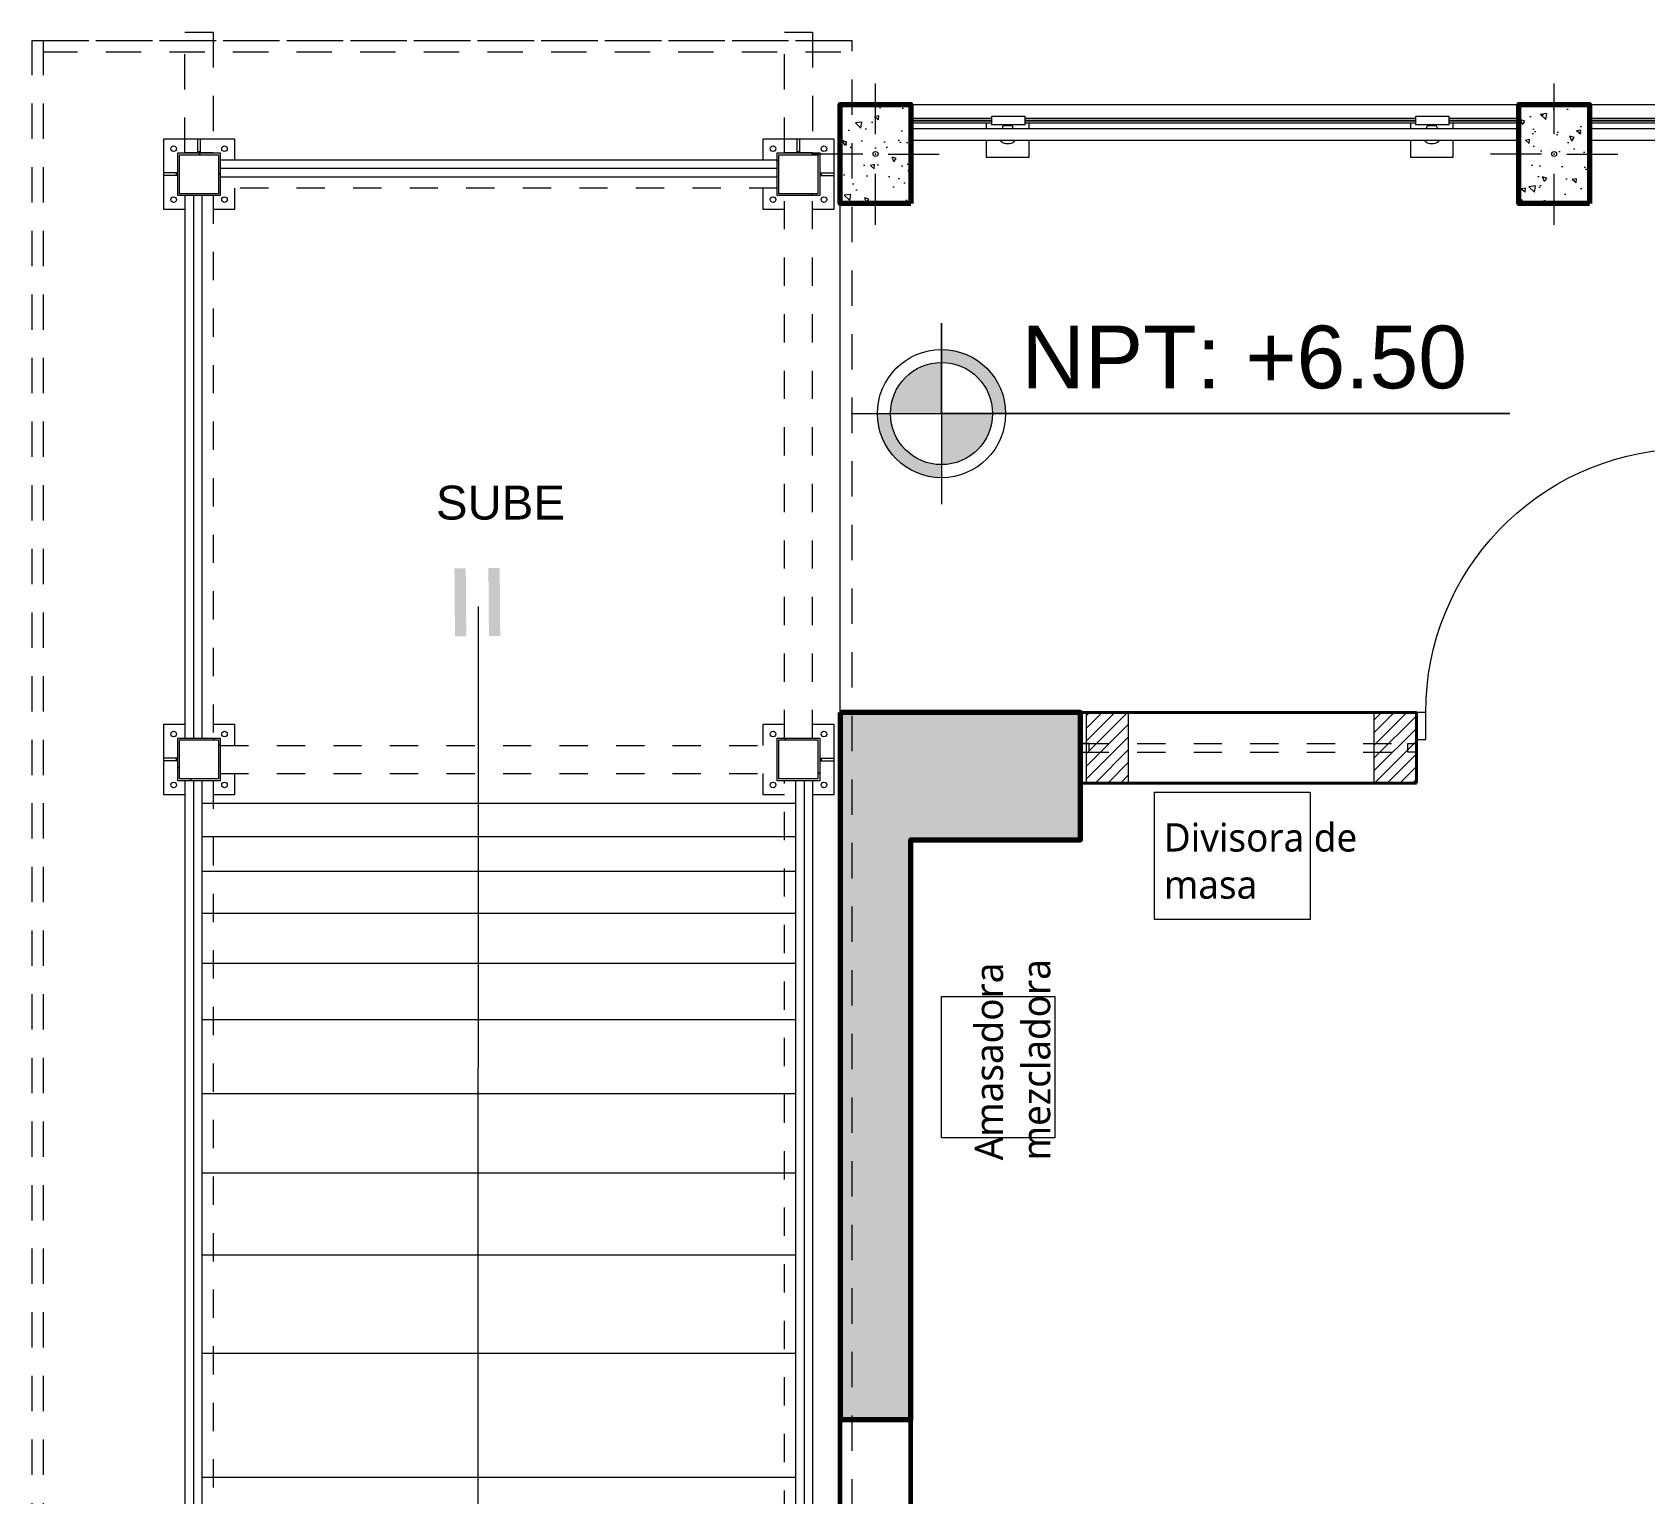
# Model space of a CAD drawing. Header units: millimetres. Extents: x 1 to 121, y 0 to 90.
# Drawn here: x 24.27 to 29.97, y 18.46 to 23.63 of the extents above; entities that cross this region are included whole.
import ezdxf
from ezdxf.enums import TextEntityAlignment as Align

# ---------------------------------------------------------------- set-up
doc = ezdxf.new("R2010")
doc.units = ezdxf.units.MM
doc.linetypes.add('DASHED2', pattern=[0.375, 0.25, -0.125])
doc.linetypes.add('HIDDEN2', pattern=[0.1875, 0.125, -0.0625])
doc.layers.add('01', color=7, linetype='Continuous', lineweight=5, true_color=0xcc6600)
doc.layers.add('Structural - Combined_Pen_No__161', color=7, linetype='Continuous', lineweight=13, true_color=0x6a6a6a)
for name, color, linetype, lineweight in [('A-FLOR-HRAL', 11, 'Continuous', 9), ('A-TRAZO', 7, 'Continuous', 5), ('barandas tipo 1', 200, 'Continuous', 20), ('COLUMNAS 50', 32, 'Continuous', 70), ('COLUMNETASSS', 211, 'Continuous', 20), ('Equipamiento SR', 23, 'Continuous', 0), ('flechas', 180, 'Continuous', 15), ('GRAFO 0 BLANCO', 7, 'Continuous', 0), ('GRAFO01', 7, 'Continuous', 0), ('MK-LINEAS GENERALES', 7, 'Continuous', 15), ('muro bajo', 191, 'Continuous', 40), ('Muros el', 144, 'Continuous', 60), ('proyecciones', 1, 'DASHED2', 5), ('Puertas El', 21, 'Continuous', 15), ('TEXTO 100', 7, 'Continuous', 20), ('Vanos', 140, 'Continuous', 5)]:
    doc.layers.add(name, color=color, linetype=linetype, lineweight=lineweight)
doc.layers.add('TRANSPARENTE', color=7, linetype='Continuous', true_color=0x949699)
doc.styles.add('Generales', font='trebuc.ttf', dxfattribs={"height": 0.1})
doc.styles.add('GENERATED_STYLE_2', font='arial.ttf')
doc.styles.add('JOS', font='arial.ttf', dxfattribs={"height": 1})
pattern_1 = [(135, (14.88738516112906, -40.46521214680644), (-0.3367596045400933, -0.3367596045400933), []), (135, (14.88738516112906, -40.24070564680642), (-0.3367596045400933, -0.3367596045400933), [])]

# ---------------------------------------------------------------- blocks, each defined once
blk = doc.blocks.new('columna pasillos')
at = {"layer": 'GRAFO 0 BLANCO'}
h = blk.add_hatch(dxfattribs=at)
h.set_pattern_fill('AR-CONC', color=256, scale=0.02399999999999999, angle=-90.00000079175783)
h.set_pattern_definition([(319.9999992082422, (0, 0), (-0.01506051477462154, -0.1721424436160628), [0.01799999999999999, -0.1979999999999999]), (264.9999992082422, (0, 0), (0.1805261125481726, 0.03330031757246919), [0.01439999999999999, -0.1583999999999999]), (10.45144366824218, (-0.001255042758233223, -0.01434520342265684), (0.1654655959138421, -0.1388421255010397), [0.01529764607999999, -0.1682741068799999]), (316.1841992082421, (0.04799999999999998, -6.63301485462505e-10), (-0.03972463092985215, -0.2561379188122313), [0.02699999999999999, -0.2969999999999999]), (6.635634698242177, (0.0446896060250406, -0.02134481941755587), (0.2337884610860787, -0.2243188701924863), [0.02294648207999999, -0.2524113023999999]), (261.1841631982422, (0.04799999999999998, -6.63301485462505e-10), (0.2337884609649843, -0.224318870043817), [0.02159999999999999, -0.2376000002399999]), (290.9999992082422, (0.03599999966834924, -0.0240000004974761), (-0.09662853573932795, -0.1432576911731422), [0.01799999999999999, -0.1979999999999999]), (235.9999992082422, (0.03599999966834924, -0.0240000004974761), (0.1740360100042875, -0.0583956820661451), [0.0144, -0.1584]), (341.4514439482422, (0.02794762174337869, -0.03593814134620205), (0.07740747388692112, -0.2016533714848699), [0.0152976456, -0.1682741068799999]), (307.4999992082422, (0, 0), (0.07989452487918647, -0.002918366380194698), [0, -0.15648, 0, -0.1608, 0, -0.1589999999999999]), (277.4999992082422, (0, 0), (0.09465880997929434, -0.063136690294185), [0, -0.09167999999999997, 0, -0.15288, 0, -0.06059999999999998]), (237.4999992082422, (7.39581156290693e-10, 0.05351999999999998), (-0.005413170986677214, -0.1281173846065747), [0, -0.05999999999999998, 0, -0.1871999999999999, 0, -0.2483999999999999]), (227.4999992082422, (1.071231899021946e-09, 0.07751999999999996), (0.02402519382561498, -0.1399646809741716), [0, -0.07799999999999999, 0, -0.12432, 0, -0.1763999999999999])])
h.paths.add_polyline_path([(-235.5346923206634, 35.02399061012053), (-235.7846922043217, 35.02399061004231), (-235.7846918552657, 34.67399061008165), (-235.5346919716073, 34.67399061016009)])
h.paths.add_polyline_path([(-235.6509782994193, 34.84899061014031, -1), (-235.6684059762088, 34.84899061014031, -1)], flags=16)
at = {"layer": 'COLUMNAS 50', "color": 1, "linetype": 'Continuous', "lineweight": 9}
for p, q in [((-235.659692137814, 35.09899060864817), (-235.659692137814, 34.9189906086481)), ((-235.7046921628762, 34.84899061014031), (-235.8846921628762, 34.84899061014031)), ((-235.6146921127519, 34.84899061014031), (-235.4346921127519, 34.84899061014031)), ((-235.659692137814, 34.77899066027092), (-235.659692137814, 34.59899066027086))]:
    blk.add_line(p, q, dxfattribs=at)
at = {"layer": 'COLUMNAS 50', "linetype": 'Continuous'}
blk.add_lwpolyline([(-235.7846922043217, 35.02399061004231), (-235.5346923206634, 35.02399061012053), (-235.5346919716073, 34.67399061016009), (-235.7846918552657, 34.67399061008165)], close=True, dxfattribs=at)
at = {"layer": 'COLUMNAS 50', "color": 1, "linetype": 'Continuous', "lineweight": 9}
blk.add_circle((-235.659692137814, 34.84899061014031), 0.0087138383947443, dxfattribs=at)
blk.add_point((-235.659692137814, 34.84899061014031), dxfattribs=at)
blk = doc.blocks.new('A$C5A0F33B4')
at = {"layer": 'Puertas El', "linetype": 'Continuous'}
blk.add_line((1.119999441994196, 1.16000029099586), (1.217613820813028, 2.275737793701303), dxfattribs=at)
at = {"layer": 'Puertas El', "linetype": 'ByBlock'}
for p, q in [((1.004999441994187, 1.160000290572533), (1.004999441846962, 1.200000290572525)), ((1.004999441846962, 1.200000290572525), (1.119999441846915, 1.200000290995852)), ((1.119999441846915, 1.200000290995852), (1.004999441846962, 1.200000290572525)), ((1.119999441846915, 1.200000290995852), (1.119999441994196, 1.16000029099586)), ((1.119999441994196, 1.16000029099586), (1.004999441994187, 1.160000290572533)), ((1.119999438734339, 8.519135334950079e-07), (1.00499943873433, 8.519135334950079e-07)), ((1.004999446264321, 8.522264280941272e-07), (1.00499944611704, 0.04000085222643435)), ((1.00499944611704, 0.04000085222643435), (1.119999446117049, 0.0400008526497615)), ((1.11999944626433, 8.526497694560931e-07), (1.004999446264321, 8.522264280941272e-07)), ((1.11999944626433, 8.526497694560931e-07), (1.004999446264321, 8.522264280941272e-07)), ((1.119999446117049, 0.0400008526497615), (1.11999944626433, 8.526497694560931e-07))]:
    blk.add_line(p, q, dxfattribs=at)
blk.add_arc((1.119999441994196, 1.16000029099586), 1.119999438346097, 270.0000002109128, 85.00000021091442, dxfattribs=at)
blk = doc.blocks.new('A$C193A7AE6')
at = {"layer": '01', "true_color": 0x636466}
h = blk.add_hatch(dxfattribs=at)
h.set_pattern_fill('ANSI31', color=251, scale=0.01, angle=-90.00000000000001)
h.set_pattern_definition([(315, (-134.044802070061, -149.7282257132045), (0.02245064030267289, 0.02245064030267288), [])])
h.paths.add_polyline_path([(1.00835947307587e-05, 0.1500007587745626), (1.00835947307587e-05, 7.587745640691423e-07), (0.2500100835947308, 7.587745640691423e-07), (0.2500100835947308, 0.1500007587745626)])
at = {"layer": 'COLUMNETASSS'}
blk.add_lwpolyline([(1.00835947307587e-05, 0.1500007587745626), (1.00835947307587e-05, 7.587745640691423e-07), (0.2500100835947308, 7.587745640691423e-07), (0.2500100835947308, 0.1500007587745626)], close=True, dxfattribs=at)
blk = doc.blocks.new('Barandilla - 50 x 12mm-V42-Nivel 2')
at = {"layer": 'A-FLOR-HRAL'}
for p, q in [((-26.70254986917396, 93.00350822437645), (-88.00000000000932, 93.00350822438354)), ((-88.00000000000932, 93.00350822438354), (-88.00000000001796, 18.21820814453502)), ((34.1417329030383, 93.00350822436941), (13.22414061243036, 93.00350822437183)), ((27.00000000001878, 79.3610483492223), (57.00000000001877, 79.36104834921883)), ((27.00000000001878, 79.3610483492223), (27.00000000000502, -39.6355106011893)), ((57.00000000001877, 79.36104834921883), (57.00000000000501, -39.63551060119276)), ((-88.00000000001796, 18.21820814453502), (-88.0000000000266, -56.56709193536628)), ((24.92408932763253, 2.559974571989083), (25.07591067237265, 33.55960280011573)), ((-88.0000000000266, -56.56709193536628), (-26.65510048484215, -56.56709193537097)), ((13.22414061243362, -56.56709193537402), (34.1417329030423, -56.56709193537563)), ((57.00000000000501, -39.63551060119276), (27.00000000000502, -39.6355106011893))]:
    blk.add_line(p, q, dxfattribs=at)
for centre, radius, start, end in [((-0.5706645103747868, 18.18502156444442), 39.42902882610482, 144.0345375688887, 215.4042522977512), ((-19.28840541889522, -77.8210498320877), 119.8909601388826, 93.54104600734003, 96.3186679859427), ((-18.34714648741117, 114.3698242009999), 119.8909601388826, 285.3761058525656, 291.1568047317177), ((-19.28840541889522, -77.8210498320877), 119.8909601388825, 68.28198513490644, 74.15247126398565), ((-18.34714648741117, 114.3698242009999), 119.8909601388826, 263.1201218806851, 266.0124597895766)]:
    blk.add_arc(centre, radius, start, end, dxfattribs=at)
blk = doc.blocks.new('Barandilla - 50 x 12mm-V43-Nivel 2')
at = {"layer": 'A-FLOR-HRAL'}
for p, q in [((-26.77585938756565, 93.00350822437646), (-88.00000000000932, 93.00350822438354)), ((-88.00000000000932, 93.00350822438354), (-88.00000000001796, 18.21820814453502)), ((34.14173290302137, 93.00350822436941), (13.09182271670686, 93.00350822437184)), ((27.00000000001878, 79.3610483492223), (57.00000000001877, 79.36104834921883)), ((27.00000000001878, 79.3610483492223), (27.00000000000502, -39.6355106011893)), ((57.00000000001877, 79.36104834921883), (57.00000000000501, -39.63551060119276)), ((-88.00000000001796, 18.21820814453502), (-88.0000000000266, -56.56709193536628)), ((24.92408932763253, 2.559974571989083), (25.07591067237265, 33.55960280011573)), ((-88.0000000000266, -56.56709193536628), (-26.77585938756385, -56.56709193537096)), ((13.13927210104012, -56.56709193537402), (34.14173290302535, -56.56709193537563)), ((57.00000000000501, -39.63551060119276), (27.00000000000502, -39.6355106011893))]:
    blk.add_line(p, q, dxfattribs=at)
for centre, radius, start, end in [((-0.5706645103747868, 18.18502156444442), 39.42902882610482, 144.0345375688887, 215.4042522977512), ((-19.28840541889522, -77.8210498320877), 119.8909601388826, 93.58403373801436, 96.3186679859427), ((-19.28840541889522, -77.8210498320877), 119.8909601388825, 68.28198513490644, 74.2091645532921), ((-18.34714648741117, 114.3698242009999), 119.8909601388826, 285.3253728187061, 291.1568047317177), ((-18.34714648741117, 114.3698242009999), 119.8909601388826, 263.1201218806851, 265.9624964592626)]:
    blk.add_arc(centre, radius, start, end, dxfattribs=at)
blk = doc.blocks.new('Barandilla - Barandilla-596070-Nivel 2')
at = {"layer": 'A-FLOR-HRAL'}
for p, q in [((45836.66351311439, 37913.82471185645), (46121.11878019735, 37913.82471185645)), ((45836.66351311439, 37905.82471185645), (46121.11878019735, 37905.82471185645)), ((45836.66351311439, 37904.26471185645), (46121.11878019735, 37904.26471185645)), ((45836.66351311439, 37896.30471185645), (46121.11878019735, 37896.30471185645)), ((47984.84506848272, 37875.3871195659), (45836.66351311444, 37875.3871195659)), ((46240.11533914776, 37913.82471185645), (47621.11878019734, 37913.82471185644)), ((46240.11533914776, 37905.82471185645), (47621.11878019734, 37905.82471185644)), ((46240.11533914776, 37904.26471185645), (47621.11878019734, 37904.26471185644)), ((46240.11533914776, 37896.30471185645), (47621.11878019734, 37896.30471185644)), ((47740.11533914776, 37913.82471185644), (47984.84506848267, 37913.82471185644)), ((47740.11533914776, 37905.82471185644), (47984.84506848267, 37905.82471185644)), ((47740.11533914776, 37904.26471185644), (47984.84506848267, 37904.26471185644)), ((47740.11533914776, 37896.30471185644), (47984.84506848267, 37896.30471185644)), ((47984.84506848267, 37913.82471185644), (47984.84506848267, 37905.82471185644)), ((47984.84506848267, 37905.82471185644), (47984.84506848267, 37904.26471185644)), ((47984.84506848267, 37904.26471185644), (47984.84506848267, 37896.30471185644)), ((47984.84506848267, 37875.38711956584), (47984.84506848267, 37835.38711956584)), ((45836.66351311444, 37835.38711956589), (47984.84506848272, 37835.38711956589))]:
    blk.add_line(p, q, dxfattribs=at)
at = {"extrusion": (0, 0, -1), "zscale": -1, "rotation": 90.00000000000021}
for name, p in [('Barandilla - 50 x 12mm-V43-Nivel 2', (-46160.75429079853, 37862.16297895341)), ('Barandilla - 50 x 12mm-V42-Nivel 2', (-47660.75429079853, 37862.16297895341))]:
    blk.add_blockref(name, p, dxfattribs=at)
blk = doc.blocks.new('Barandilla - Barandilla-596087-Nivel 2')
at = {"layer": 'A-FLOR-HRAL'}
for p, q in [((43436.66433746866, 37913.82471185645), (43721.11960455162, 37913.82471185645)), ((43436.66433746866, 37905.82471185645), (43721.11960455162, 37905.82471185645)), ((43436.66433746866, 37904.26471185646), (43721.11960455162, 37904.26471185646)), ((43436.66433746866, 37896.30471185646), (43721.11960455162, 37896.30471185646)), ((45584.84589283698, 37875.3871195659), (43436.66433746871, 37875.38711956592)), ((43840.11616350203, 37913.82471185645), (45221.11960455161, 37913.82471185645)), ((43840.11616350203, 37905.82471185645), (45221.11960455161, 37905.82471185645)), ((43840.11616350203, 37904.26471185646), (45221.11960455161, 37904.26471185645)), ((43840.11616350203, 37896.30471185646), (45221.11960455161, 37896.30471185645)), ((45340.11616350203, 37913.82471185645), (45584.84589283694, 37913.82471185645)), ((45340.11616350203, 37905.82471185645), (45584.84589283694, 37905.82471185645)), ((45340.11616350203, 37904.26471185645), (45584.84589283694, 37904.26471185645)), ((45340.11616350203, 37896.30471185645), (45584.84589283694, 37896.30471185645)), ((45584.84589283694, 37913.82471185645), (45584.84589283694, 37905.82471185645)), ((45584.84589283694, 37905.82471185645), (45584.84589283694, 37904.26471185645)), ((45584.84589283694, 37904.26471185645), (45584.84589283694, 37896.30471185645)), ((45584.84589283694, 37875.38711956586), (45584.84589283694, 37835.38711956586)), ((43436.66433746871, 37835.38711956591), (45584.84589283698, 37835.38711956589))]:
    blk.add_line(p, q, dxfattribs=at)
at = {"extrusion": (0, 0, -1), "zscale": -1, "rotation": 90.00000000000021}
for name, p in [('Barandilla - 50 x 12mm-V43-Nivel 2', (-43760.7551151528, 37862.16297895342)), ('Barandilla - 50 x 12mm-V42-Nivel 2', (-45260.7551151528, 37862.16297895341))]:
    blk.add_blockref(name, p, dxfattribs=at)

msp = doc.modelspace()

# ---------------------------------------------------------------- hatches: boundary and pattern name
at = {"layer": 'flechas'}
h = msp.add_hatch(color=256, dxfattribs=at)
h.paths.add_polyline_path([(25.76157953010025, 21.73421581173241), (25.80157831594383, 21.73452743949943), (25.80344807325147, 21.49453472247629), (25.76344928738868, 21.49422309657237)])
h.paths.add_polyline_path([(25.88157588765139, 21.73515069317105), (25.92157467353397, 21.73546231721267), (25.92344443084127, 21.49546960018986), (25.88344564495904, 21.49515797614779)])
h = msp.add_hatch(color=256, dxfattribs=at)
h.paths.add_polyline_path([(25.76157953010025, 21.73421581173241), (25.80157831594383, 21.73452743949943), (25.80344807325147, 21.49453472247629), (25.76344928738868, 21.49422309657237)])
h.paths.add_polyline_path([(25.88157588765139, 21.73515069317105), (25.92157467353397, 21.73546231721267), (25.92344443084127, 21.49546960018986), (25.88344564495904, 21.49515797614779)])
at = {"layer": 'GRAFO 0 BLANCO', "true_color": 0xc7c8ca}
h = msp.add_hatch(color=9, dxfattribs=at)
h.dxf.hatch_style = 1
h.paths.add_polyline_path([(27.9760105033962, 20.77467704812898), (27.3760104786279, 20.77470291990045), (27.37601031503368, 18.72467315527683), (27.12601026211792, 18.72467420227304), (27.12600988405825, 21.22467305692737), (27.97601031106922, 21.22464718509565)])
at = {"layer": 'MK-LINEAS GENERALES', "linetype": 'Continuous'}
h = msp.add_hatch(dxfattribs=at)
h.set_pattern_fill('ANSI32', scale=0.05, angle=90, style=0)
h.set_pattern_definition(pattern_1)
h.paths.add_polyline_path([(24.93328909574942, 23.05347147740594), (24.93328909574942, 23.20347147740591), (24.78328909574938, 23.20347147740603), (24.78328909574938, 23.05347147740594)], flags=0)
h.paths.add_polyline_path([(24.78928909574941, 23.05947147740591), (24.78928909574941, 23.197471477406), (24.92728909574939, 23.19747147740594), (24.92728909574939, 23.05947147740591)], flags=0)
h = msp.add_hatch(dxfattribs=at)
h.set_pattern_fill('ANSI32', scale=0.05, angle=90, style=0)
h.set_pattern_definition(pattern_1)
h.paths.add_polyline_path([(27.05328909574942, 23.05347147740594), (27.05328909574942, 23.20347147740591), (26.90328909574939, 23.20347147740603), (26.90328909574939, 23.05347147740594)], flags=0)
h.paths.add_polyline_path([(26.90928909574941, 23.05947147740591), (26.90928909574941, 23.197471477406), (27.04728909574939, 23.19747147740594), (27.04728909574939, 23.05947147740591)], flags=0)
h = msp.add_hatch(dxfattribs=at)
h.set_pattern_fill('ANSI32', scale=0.05, angle=90, style=0)
h.set_pattern_definition(pattern_1)
h.paths.add_polyline_path([(24.93328909574942, 20.98347147740589), (24.93328909574942, 21.13347147740592), (24.78328909574938, 21.13347147740592), (24.78328909574938, 20.98347147740589)], flags=0)
h.paths.add_polyline_path([(24.78928909574941, 20.98947147740597), (24.78928909574941, 21.12747147740589), (24.92728909574939, 21.12747147740589), (24.92728909574939, 20.98947147740597)], flags=0)
h = msp.add_hatch(dxfattribs=at)
h.set_pattern_fill('ANSI32', scale=0.05, angle=90, style=0)
h.set_pattern_definition(pattern_1)
h.paths.add_polyline_path([(27.05328909574942, 20.98347147740589), (27.05328909574942, 21.13347147740592), (26.90328909574939, 21.13347147740592), (26.90328909574939, 20.98347147740589)], flags=0)
h.paths.add_polyline_path([(26.90928909574941, 20.98947147740597), (26.90928909574941, 21.12747147740589), (27.04728909574939, 21.12747147740589), (27.04728909574939, 20.98947147740597)], flags=0)
at = {"layer": 'TEXTO 100', "ltscale": 1.3}
h = msp.add_hatch(color=7, dxfattribs=at)
edge = h.paths.add_edge_path()
edge.add_line((27.66481556786448, 22.2818197244722), (27.48417222813549, 22.28181972732364))
edge.add_line((27.48417222813549, 22.28181972732364), (27.48417222813549, 22.1011763879514))
edge.add_arc((27.48417222974001, 22.28181972732364), 0.1806433393724134, 269.9999994913017, 359.9999990956475)
edge = h.paths.add_edge_path()
edge.add_arc((27.48417222938326, 22.2818197244722), 0.1806433422236752, 90.00000039565423, 180)
edge.add_line((27.30352888840736, 22.2818197244722), (27.48417222813634, 22.28181972732364))
edge.add_line((27.48417222813549, 22.28181972732364), (27.48417222813549, 22.46246306669588))
edge = h.paths.add_edge_path()
edge.add_line((27.48417222813549, 22.5085567638165), (27.48417222813549, 22.46246306669588))
edge.add_arc((27.48417222688857, 22.2818197244722), 0.1806433422236752, 0, 89.99999960434582, ccw=False)
edge.add_line((27.66481556786448, 22.2818197244722), (27.71090926783654, 22.28181972732364))
edge.add_arc((27.48417222974001, 22.28181972732364), 0.2267370380968789, 0, 90.00000040528428)
msp.add_hatch(color=7, dxfattribs=at).paths.add_polyline_path([(27.30352888833497, 22.28181972732364), (27.25743518837353, 22.28181972732364, 0.4142135623730951), (27.48417222813549, 22.05508268756165), (27.48417222813549, 22.10117638752311, -0.4142135623730951)])

# ---------------------------------------------------------------- linework, layer by layer
at = {"lineweight": 0}
for p, q in [((26.9032890862126, 23.17847128667108), (24.93328905760237, 23.17847128667108)), ((24.80828905760237, 23.05347128667103), (24.80828905760237, 21.1334716872143)), ((24.80828905760237, 20.98347159184686), (24.80828905760237, 17.57347150601618)), ((27.0282890862126, 20.98347159184686), (27.0282890862126, 17.57347150601618))]:
    msp.add_line(p, q, dxfattribs=at)
at = {"color": 252, "lineweight": 0, "true_color": 0x939598}
for p, q in [((24.86828905760237, 20.90344665843509), (26.96828908621259, 20.90344665843508)), ((24.86828905760237, 20.78584057563051), (26.96828908621259, 20.78584057563051)), ((24.86828905760237, 20.66371143244879), (26.96828908621259, 20.66371143244879)), ((24.86828905760237, 20.51444262440441), (26.96828908621259, 20.51444262440441)), ((24.86828905760237, 20.33803371729749), (26.96828908621259, 20.33803371729749)), ((24.86828905760237, 20.13900820570507), (26.96828908621259, 20.13900820570506)), ((24.86828905760237, 19.87665680943319), (26.96828908621259, 19.8766568094332)), ((24.86828905760237, 19.59621186905297), (26.96828908621259, 19.59621186905297)), ((24.86828905760237, 19.30672037371852), (26.96828908621259, 19.30672037371852)), ((24.86828905760237, 18.95842605408177), (26.96828908621259, 18.95842605408177)), ((24.86828905760237, 18.51966531650305), (26.96828908621259, 18.51966531650304))]:
    msp.add_line(p, q, dxfattribs=at)
at = {"layer": 'A-FLOR-HRAL'}
for p, q in [((26.9032890862126, 23.14847128667108), (24.93328905760237, 23.14847128667108)), ((26.9032890862126, 23.11847128667108), (24.93328905760237, 23.11847128667108)), ((24.83828905760237, 23.05347128667103), (24.83828905760237, 21.1334716872143)), ((24.86828905760237, 23.05347128667103), (24.86828905760237, 21.1334716872143)), ((24.83828905760237, 20.98347159184686), (24.83828905760237, 17.57347150601618)), ((24.86828905760237, 20.98347159184686), (24.86828905760237, 17.57347150601618)), ((26.96828908621259, 20.98347159184686), (26.96828908621259, 17.57347150601618)), ((26.99828908621259, 20.98347159184686), (26.99828908621259, 17.57347150601618))]:
    msp.add_line(p, q, dxfattribs=at)
at = {"layer": 'A-TRAZO'}
msp.add_line((25.84363088141706, 9.913506041198957), (25.84665824600691, 21.5992894332806), dxfattribs=at)
at = {"layer": 'barandas tipo 1'}
for p, q in [((27.37600692989199, 23.37467325870051), (29.52418859643711, 23.37467321981086)), ((29.77600960777184, 23.37467325862207), (31.92419127431697, 23.37467321973241))]:
    msp.add_line(p, q, dxfattribs=at)
at = {"layer": 'COLUMNAS 50', "linetype": 'Continuous'}
msp.add_lwpolyline([(27.12601029115262, 21.22467305692737), (27.12601029115262, 18.72467367877493), (27.37601028599897, 18.72467367877493), (27.3760104786279, 20.77470291990045), (27.9760105033962, 20.77467704812898), (27.97601031106922, 21.22464718509565)], close=True, dxfattribs=at)
at = {"layer": 'Equipamiento SR'}
for points in [[(28.78747429236628, 20.94283230990675), (28.78747429236628, 20.49283230990676), (28.23747429236627, 20.49283230990676), (28.23747429236624, 20.94283230990675), (28.78747429236628, 20.94283230990675)], [(27.48439783694633, 20.22017033468353), (27.88439783694633, 20.22017033468353), (27.88439783694633, 19.72017033468353), (27.4843978369463, 19.72017033468359), (27.4843978369463, 20.22017033468353)]]:
    msp.add_lwpolyline(points, dxfattribs=at)
at = {"layer": 'MK-LINEAS GENERALES', "color": 7, "linetype": 'Continuous'}
for p, q in [((27.13028908430547, 23.59978552617298), (27.13028908430547, 23.60081263341164)), ((27.13028908430547, 23.60081263341164), (27.16628909765669, 23.60081263341164)), ((27.16628909765669, 23.59978552617298), (27.13028908430547, 23.59978552617298)), ((27.16628909765669, 23.60081263341164), (27.16628909765669, 23.59978552617298)), ((24.73328912912794, 23.00347157277338), (24.73328912912794, 23.25347157277332)), ((24.73328912912794, 23.25347157277332), (24.98328912912794, 23.25347157277332)), ((24.85378909765669, 23.20347138203852), (24.85378909765669, 23.25347157277332)), ((24.8627890413899, 23.20347138203852), (24.8627890413899, 23.25347157277332)), ((24.98328912912794, 23.25347157277332), (24.98328912912794, 23.17847128667108)), ((26.85328913389631, 23.17847128667108), (26.85328913389631, 23.25347157277332)), ((26.85328913389631, 23.25347157277332), (27.10328913389631, 23.25347157277332)), ((26.97378898321577, 23.20347138203852), (26.97378898321577, 23.25347157277332)), ((26.98278904615827, 23.20347138203852), (26.98278904615827, 23.25347157277332)), ((27.10328913389631, 23.25347157277332), (27.10328913389631, 23.00347157277338)), ((24.78328908144422, 23.05347128667103), (24.78328908144422, 23.20347138203852)), ((24.78328908144422, 23.20347138203852), (24.93328905760237, 23.20347138203852)), ((24.78928912340589, 23.19747134007685), (24.92728913484999, 23.19747134007685)), ((24.78928912340589, 23.0594713286327), (24.78928912340589, 23.19747134007685)), ((24.85378909765669, 23.20847149647938), (24.8627890413899, 23.20847149647938)), ((24.92728913484999, 23.19747134007685), (24.92728913484999, 23.0594713286327)), ((24.93328905760237, 23.20347138203852), (24.93328905760237, 23.05347128667103)), ((26.9032890862126, 23.05347128667103), (26.9032890862126, 23.20347138203852)), ((26.9032890862126, 23.20347138203852), (27.05328918158003, 23.20347138203852)), ((26.90928912817427, 23.19747134007685), (27.04728913961836, 23.19747134007685)), ((26.90928912817427, 23.0594713286327), (26.90928912817427, 23.19747134007685)), ((26.97378898321577, 23.20847149647938), (26.98278904615827, 23.20847149647938)), ((27.04728913961836, 23.19747134007685), (27.04728913961836, 23.0594713286327)), ((27.05328918158003, 23.20347138203852), (27.05328918158003, 23.05347128667103)), ((24.78328908144422, 23.13297148503534), (24.73328912912794, 23.13297148503534)), ((24.78328908144422, 23.12397166051136), (24.73328912912794, 23.12397166051136)), ((24.7782890862126, 23.12397166051136), (24.7782890862126, 23.13297148503534)), ((27.05328918158003, 23.13297148503534), (27.10328913389631, 23.13297148503534)), ((27.05328918158003, 23.12397166051136), (27.10328913389631, 23.12397166051136)), ((27.05828905760237, 23.13297148503534), (27.05828905760237, 23.12397166051136)), ((24.93328905760237, 23.05347128667103), (24.78328908144422, 23.05347128667103)), ((24.92728913484999, 23.0594713286327), (24.78928912340589, 23.0594713286327)), ((24.98328912912794, 23.07847138203846), (24.98328912912794, 23.00347157277338)), ((26.85328913389631, 23.00347157277338), (26.85328913389631, 23.07847138203846)), ((27.05328918158003, 23.05347128667103), (26.9032890862126, 23.05347128667103)), ((27.04728913961836, 23.0594713286327), (26.90928912817427, 23.0594713286327)), ((24.80828905760237, 23.00347157277338), (24.73328912912794, 23.00347157277338)), ((24.98328912912794, 23.00347157277338), (24.90828908144422, 23.00347157277338)), ((26.92828918158003, 23.00347157277338), (26.85328913389631, 23.00347157277338)), ((27.10328913389631, 23.00347157277338), (27.0282890862126, 23.00347157277338)), ((24.73328912912794, 20.93347140111194), (24.73328912912794, 21.18347140111194)), ((24.73328912912794, 21.18347140111194), (24.80828905760237, 21.18347140111194)), ((24.90828908144422, 21.18347140111194), (24.98328912912794, 21.18347140111194)), ((24.98328912912794, 21.18347140111194), (24.98328912912794, 21.10847159184686)), ((26.85328913389631, 21.10847159184686), (26.85328913389631, 21.18347140111194)), ((26.85328913389631, 21.18347140111194), (26.92828918158003, 21.18347140111194)), ((27.0282890862126, 21.18347140111194), (27.10328913389631, 21.18347140111194)), ((27.10328913389631, 21.18347140111194), (27.10328913389631, 20.93347140111194)), ((24.78328908144422, 20.98347159184686), (24.78328908144422, 21.1334716872143)), ((24.78328908144422, 21.1334716872143), (24.93328905760237, 21.1334716872143)), ((24.78928912340589, 21.12747164525257), (24.92728913484999, 21.12747164525257)), ((24.78928912340589, 20.98947163380848), (24.78928912340589, 21.12747164525257)), ((24.92728913484999, 21.12747164525257), (24.92728913484999, 20.98947163380848)), ((24.93328905760237, 21.1334716872143), (24.93328905760237, 20.98347159184686)), ((26.9032890862126, 20.98347159184686), (26.9032890862126, 21.1334716872143)), ((26.9032890862126, 21.1334716872143), (27.05328918158003, 21.1334716872143)), ((26.90928912817427, 21.12747164525257), (27.04728913961836, 21.12747164525257)), ((26.90928912817427, 20.98947163380848), (26.90928912817427, 21.12747164525257)), ((27.04728913961836, 21.12747164525257), (27.04728913961836, 20.98947163380848)), ((27.05328918158003, 21.1334716872143), (27.05328918158003, 20.98347159184686)), ((24.78328908144422, 21.06297131337396), (24.73328912912794, 21.06297131337396)), ((24.78328908144422, 21.05397148885004), (24.73328912912794, 21.05397148885004)), ((24.7782890862126, 21.05397148885004), (24.7782890862126, 21.06297131337396)), ((27.05328918158003, 21.06297131337396), (27.10328913389631, 21.06297131337396)), ((27.05328918158003, 21.05397148885004), (27.10328913389631, 21.05397148885004)), ((27.05828905760237, 21.06297131337396), (27.05828905760237, 21.05397148885004)), ((24.92728913484999, 20.98947163380848), (24.78928912340589, 20.98947163380848)), ((24.98328912912794, 21.00847168721424), (24.98328912912794, 20.93347140111194)), ((26.85328913389631, 20.93347140111194), (26.85328913389631, 21.00847168721424)), ((27.04728913961836, 20.98947163380848), (26.90928912817427, 20.98947163380848)), ((24.80828905760237, 20.93347140111194), (24.73328912912794, 20.93347140111194)), ((24.93328905760237, 20.98347159184686), (24.78328908144422, 20.98347159184686)), ((24.98328912912794, 20.93347140111194), (24.90828908144422, 20.93347140111194)), ((26.92828918158003, 20.93347140111194), (26.85328913389631, 20.93347140111194)), ((27.05328918158003, 20.98347159184686), (26.9032890862126, 20.98347159184686)), ((27.10328913389631, 20.93347140111194), (27.0282890862126, 20.93347140111194))]:
    msp.add_line(p, q, dxfattribs=at)
for centre, radius in [((24.76828909574934, 23.2184714774059), 0.009921239999994214), ((24.9482890957494, 23.2184714774059), 0.009921239999994214), ((26.88828909574934, 23.2184714774059), 0.009921239999994214), ((27.06828909574935, 23.2184714774059), 0.009921239999994214), ((24.76828909574934, 23.03847147740595), 0.009921240000005584), ((24.9482890957494, 23.03847147740595), 0.009921240000005584), ((26.88828909574934, 23.03847147740595), 0.009921240000005584), ((27.06828909574935, 23.03847147740595), 0.009921240000005584), ((24.76828909574934, 21.14847147740596), 0.009921239999994214), ((24.9482890957494, 21.14847147740596), 0.009921239999994214), ((26.88828909574934, 21.14847147740596), 0.009921239999994214), ((27.06828909574935, 21.14847147740596), 0.009921239999994214), ((24.76828909574934, 20.9684714774059), 0.009921240000005584), ((24.9482890957494, 20.9684714774059), 0.009921240000005584), ((26.88828909574934, 20.9684714774059), 0.009921240000005584), ((27.06828909574935, 20.9684714774059), 0.009921240000005584)]:
    msp.add_circle(centre, radius, dxfattribs=at)
at = {"layer": 'muro bajo', "linetype": 'Continuous'}
for p, q in [((27.97601031106922, 21.22464718509565), (29.16351036302285, 21.22465047882775)), ((29.16351036302285, 21.22464787512331), (29.16351014849801, 20.97461585316853))]:
    msp.add_line(p, q, dxfattribs=at)
msp.add_lwpolyline([(27.97601021489493, 20.9746194542858), (29.16351014850022, 20.97461843542334)], dxfattribs=at)
at = {"layer": 'Muros el', "ltscale": 0.05}
for p, q in [((27.12601029115262, 13.92350072530689), (27.12601028572408, 18.72467367877493)), ((27.37601029115262, 13.92350072530689), (27.37601028648504, 18.72467367877493))]:
    msp.add_line(p, q, dxfattribs=at)
at = {"layer": 'proyecciones', "linetype": 'HIDDEN2'}
for p, q in [((24.26828909575025, 10.42847128667103), (24.26828909575025, 23.60083981312965)), ((24.26828909575025, 23.60083981312965), (27.16828919111677, 23.60083981312965)), ((27.16828919111677, 23.59975882329201), (24.26828909575025, 23.59975882329201)), ((24.27028907000104, 23.59978552617298), (24.27028907000104, 23.60081263341164)), ((24.27028907000104, 23.60081263341164), (24.30628908335248, 23.60081263341164)), ((24.30628908335248, 23.59978552617298), (24.27028907000104, 23.59978552617298)), ((24.30628908335248, 23.60081263341164), (24.30628908335248, 23.59978552617298)), ((24.30828905760305, 10.42847128667103), (24.30828905760305, 23.60083981312965)), ((27.12828899084539, 23.5597621992992), (24.30828905760305, 23.5597621992992)), ((27.16828919111677, 7.813091476341185), (27.16828919111677, 23.60083981312965))]:
    msp.add_line(p, q, dxfattribs=at)
at = {"layer": 'proyecciones', "linetype": 'HIDDEN2', "ltscale": 0.5}
for p, q in [((24.90828908144422, 23.05347128667103), (24.90828908144422, 21.13347168721424)), ((26.9032890862126, 23.07847138203846), (24.93328905760237, 23.07847138203846)), ((26.92828918158003, 21.1334716872143), (26.92828918158003, 23.05347128667103)), ((27.0282890862126, 21.1334716872143), (27.0282890862126, 23.05347128667103)), ((24.93328905760237, 21.10847159184686), (26.9032890862126, 21.10847159184686)), ((24.93328905760237, 21.0084716872143), (26.9032890862126, 21.0084716872143)), ((24.90828908144422, 20.98347159184686), (24.90828908144422, 17.57347150601618)), ((26.92828918158003, 17.57347150601618), (26.92828918158003, 20.98347159184686))]:
    msp.add_line(p, q, dxfattribs=at)
at = {"layer": 'proyecciones', "linetype": 'HIDDEN2'}
for points in [[(24.80828905760237, 23.63045283116568), (24.90828908144422, 23.63045283116568), (24.90828908144422, 23.20347138203852), (24.80828905760237, 23.20347138203852)], [(26.92828906237079, 23.63045283116568), (27.02828908621265, 23.63045283116568), (27.02828914581724, 23.20347138203852), (26.92828912197538, 23.20347138203852)]]:
    msp.add_lwpolyline(points, close=True, dxfattribs=at)
at = {"layer": 'TEXTO 100', "color": 7, "ltscale": 1.3}
msp.add_lwpolyline([(27.16404129062317, 22.28181972732364), (29.49385251931614, 22.28181972732364), (27.48417222813549, 22.28181972732364), (27.48417222813549, 22.60195066091555), (27.48417222813549, 21.96168878802885)], dxfattribs=at)
for radius in [0.2267370397619712, 0.1806433398005204]:
    msp.add_circle((27.48417222813549, 22.28181972732364), radius, dxfattribs=at)
at = {"layer": 'TRANSPARENTE', "linetype": 'Continuous', "lineweight": 15}
for p, q in [((26.85328913389677, 23.25347157277332), (26.92828918158025, 23.25347157277332)), ((26.85328913389677, 23.17847128667103), (26.85328913389677, 23.25347157277332)), ((27.02828908621282, 23.25347157277332), (27.10328913389631, 23.25347157277332)), ((27.10328913389631, 23.25347157277332), (27.10328913389631, 23.00347157277332)), ((26.90328908621282, 23.17847128667103), (26.90328908621282, 23.20347138203834)), ((26.90328908621282, 23.20347138203834), (26.92828918158025, 23.20347138203834)), ((26.90928912817427, 23.17847128667103), (26.90928912817427, 23.19747134007679)), ((26.90928912817427, 23.19747134007679), (26.92828918158025, 23.19747134007679)), ((27.02828908621282, 23.20347138203834), (27.05328918158003, 23.20347138203834)), ((27.02828908621282, 23.19747134007679), (27.04728913961858, 23.19747134007679)), ((27.04728913961858, 23.19747134007679), (27.04728913961858, 23.0594713286327)), ((27.05328918158003, 23.20347138203834), (27.05328918158003, 23.05347128667103)), ((27.05328918158003, 23.13297148503528), (27.10328913389631, 23.13297148503528)), ((27.05328918158003, 23.12397166051136), (27.10328913389631, 23.12397166051136)), ((27.05828905760259, 23.13297148503528), (27.05828905760259, 23.12397166051136)), ((26.85328913389677, 23.00347157277332), (26.85328913389677, 23.07847138203857)), ((26.90328908621282, 23.05347128667103), (26.90328908621282, 23.07847138203857)), ((26.92828918158025, 23.05347128667103), (26.90328908621282, 23.05347128667103)), ((26.90928912817427, 23.0594713286327), (26.90928912817427, 23.07847138203857)), ((26.92828918158025, 23.0594713286327), (26.90928912817427, 23.0594713286327)), ((27.04728913961858, 23.0594713286327), (27.02828908621282, 23.0594713286327)), ((27.05328918158003, 23.05347128667103), (27.02828908621282, 23.05347128667103)), ((26.92828918158025, 23.00347157277332), (26.85328913389677, 23.00347157277332)), ((27.10328913389631, 23.00347157277332), (27.02828908621282, 23.00347157277332))]:
    msp.add_line(p, q, dxfattribs=at)
for centre, radius in [((26.88828909574968, 23.2184714774059), 0.0099212399999948), ((27.06828909574952, 23.2184714774059), 0.0099212399999948), ((26.88828909574968, 23.03847147740595), 0.009921239999997642), ((27.06828909574952, 23.03847147740595), 0.009921239999997642)]:
    msp.add_circle(centre, radius, dxfattribs=at)
at = {"layer": 'Vanos', "color": 7}
msp.add_line((27.12601029101114, 21.2246730569274), (27.12601029165438, 23.2746720655818), dxfattribs=at)
at = {"layer": 'Vanos', "color": 7, "linetype": 'DASHED2', "ltscale": 0.3}
for p, q in [((27.97601029374252, 21.11465969943941), (29.13851042397263, 21.11465971783099)), ((27.97601028220288, 21.08465969943938), (29.13851039823294, 21.08465971783096))]:
    msp.add_line(p, q, dxfattribs=at)
at = {"layer": 'Vanos'}
for points in [[(27.97601028220288, 21.08465969943938), (28.00601028220285, 21.08465969943938), (28.00601028220285, 21.11468450845678), (27.97601028220288, 21.11468450845678)], [(29.16351015167214, 21.08465868057701), (29.13351015167223, 21.08465873205637), (29.13351020319416, 21.1146835410737), (29.16351020319408, 21.11468348959431)]]:
    msp.add_lwpolyline(points, close=True, dxfattribs=at)

# ---------------------------------------------------------------- block references
at = {"layer": 'A-FLOR-HRAL', "xscale": 0.001, "yscale": 0.001, "zscale": 0.001}
for name in ['Barandilla - Barandilla-596087-Nivel 2', 'Barandilla - Barandilla-596070-Nivel 2']:
    msp.add_blockref(name, (-16.06065740843768, -14.58671093010477), dxfattribs=at)
at = {"layer": 'COLUMNAS 50', "rotation": 180}
for p in [(-208.4086850251818, 58.04866386878217), (-206.008682347302, 58.04866386870373)]:
    msp.add_blockref('columna pasillos', p, dxfattribs=at)
at = {"layer": 'Equipamiento SR', "xscale": -0.833333428553777, "yscale": 0.833333428553777, "zscale": 0.833333428553777, "rotation": 270}
msp.add_blockref('A$C5A0F33B4', (29.16350965309482, 20.29131750029393), dxfattribs=at)
at = {"layer": 'Vanos', "rotation": 270}
for p in [(27.99600945612036, 21.2246295378805), (29.01350938972345, 21.22462593676329)]:
    msp.add_blockref('A$C193A7AE6', p, dxfattribs=at)

# ---------------------------------------------------------------- texts
at = {"layer": 'Equipamiento SR', "insert": (28.27052068039026, 20.83281161453812), "char_height": 0.1, "attachment_point": 1, "style": 'Generales'}
msp.add_mtext_dynamic_manual_height_columns('Divisora de masa', width=0.7147406056174077, gutter_width=0.5, heights=[0], dxfattribs=at)
at = {"layer": 'Equipamiento SR', "insert": (27.60194285543002, 19.64075224035622), "char_height": 0.1, "attachment_point": 1, "rotation": 90, "style": 'Generales'}
msp.add_mtext_dynamic_manual_height_columns('Amasadora\\Pmezcladora', width=0.7147406056174077, gutter_width=0.5, heights=[0], dxfattribs=at)
at = {"layer": 'GRAFO01', "style": 'JOS'}
msp.add_text('NPT: +6.50', height=0.2218070513746775, rotation=8.129988784924771e-09, dxfattribs=at).set_placement((27.76687868676862, 22.37107870181529))
at = {"layer": 'Structural - Combined_Pen_No__161', "color": 7, "style": 'GENERATED_STYLE_2'}
msp.add_attdef('SUBE', text='  9 x 0.17 = 1.53', height=0.12, rotation=2.109128095917014e-07, dxfattribs=at).set_placement((25.69593378432251, 21.96693166852197), align=Align.MIDDLE_LEFT)

doc.saveas('drawing.dxf')
